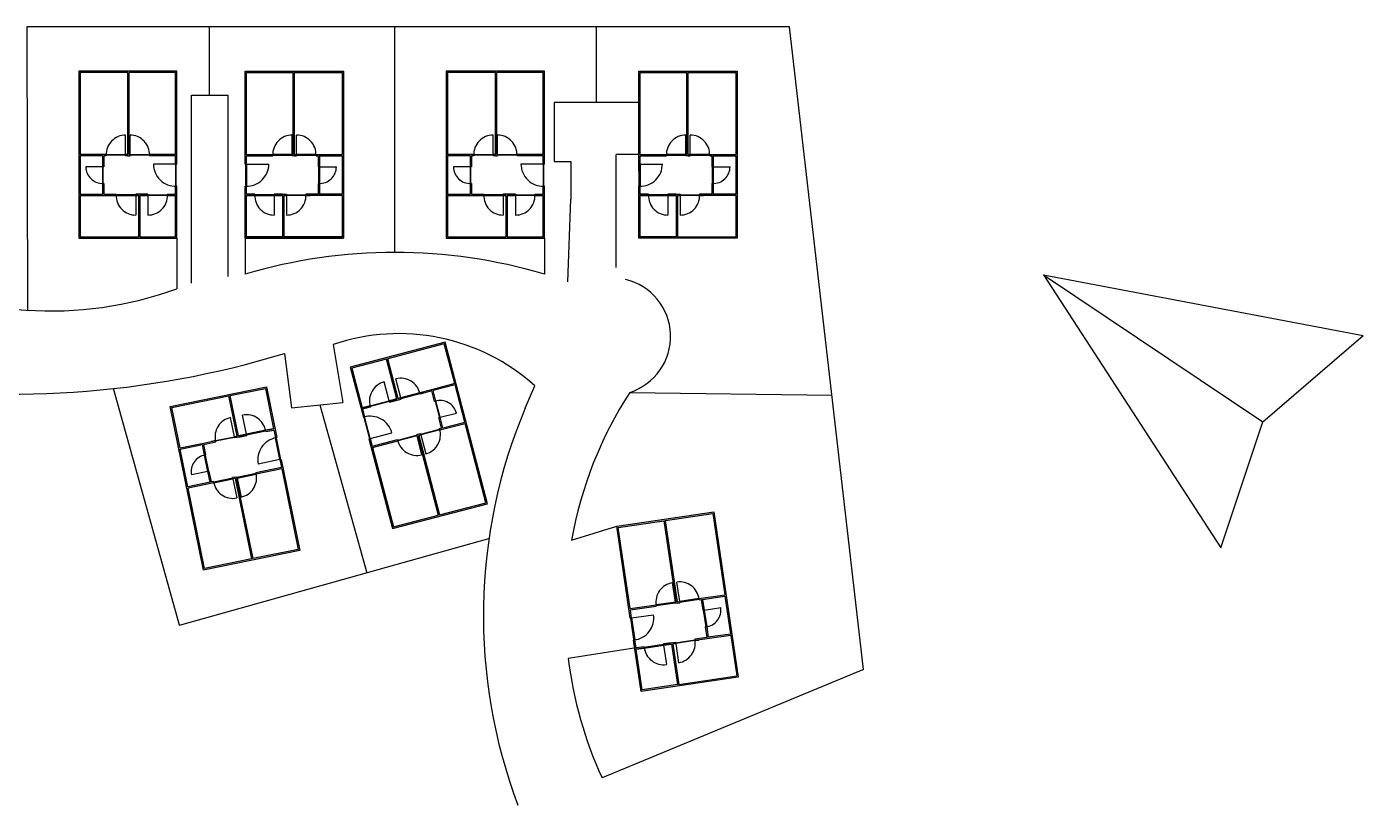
# Model space of a CAD drawing. Header units: millimetres. Extents: x 657551 to 852857, y 204462 to 268665.
# Drawn here: x 754030 to 852857, y 204462 to 262038 of the extents above; entities that cross this region are included whole.
import ezdxf

# ---------------------------------------------------------------- set-up
doc = ezdxf.new("R2010")
doc.units = ezdxf.units.MM
doc.layers.add('urbanizacion', color=7, linetype='Continuous')

msp = doc.modelspace()

# ---------------------------------------------------------------- hatches: boundary and pattern name
at = {"layer": 'urbanizacion'}
h = msp.add_hatch(dxfattribs=at)
h.set_pattern_fill('ANSI36', color=256, scale=10)
h.set_pattern_definition([(45, (566618.265, 350866.392), (16.8379802, 61.739261), [79.375, -15.875, 0, -15.875])])
h.paths.add_polyline_path([(757875, 258754), (765138, 258754), (765138, 251885), (765038, 251885), (765038, 252483), (763107, 252483), (763107, 252583), (765038, 252583), (765038, 258654), (761607, 258654), (761607, 252583), (761667, 252583), (761667, 252483), (761507, 252483), (761344, 252483), (761344, 252583), (761507, 252583), (761507, 258654), (757975, 258654), (757975, 252583), (759904, 252583), (759904, 252483), (759741, 252483), (759741, 251685), (759641, 251685), (759641, 252483), (757975, 252483), (757975, 249647), (759641, 249647), (759641, 250445), (759741, 250445), (759741, 249647), (760648, 249647), (760648, 249547), (760350, 249547), (759741, 249547), (757975, 249547), (757975, 246512), (762290, 246512), (762290, 249547), (762088, 249547), (762088, 249647), (762390, 249647), (762994, 249647), (762994, 249547), (762390, 249547), (762390, 246512), (765038, 246512), (765038, 249547), (764434, 249547), (764434, 249647), (765038, 249647), (765038, 250245), (765138, 250245), (765138, 246412), (757875, 246412)])
h = msp.add_hatch(dxfattribs=at)
h.set_pattern_fill('ANSI36', color=256, scale=10)
h.set_pattern_definition([(45, (586193.8, 350866.392), (16.83798, 61.739261), [79.375, -15.875, 0, -15.875])])
h.paths.add_polyline_path([(777451, 258754), (770188, 258754), (770188, 251885), (770288, 251885), (770288, 252483), (772219, 252483), (772219, 252583), (770288, 252583), (770288, 258654), (773719, 258654), (773719, 252583), (773659, 252583), (773659, 252483), (773819, 252483), (773982, 252483), (773982, 252583), (773819, 252583), (773819, 258654), (777351, 258654), (777351, 252583), (775422, 252583), (775422, 252483), (775585, 252483), (775585, 251685), (775685, 251685), (775685, 252483), (777351, 252483), (777351, 249647), (775685, 249647), (775685, 250445), (775585, 250445), (775585, 249647), (774679, 249647), (774679, 249547), (774976, 249547), (775585, 249547), (777351, 249547), (777351, 246512), (773036, 246512), (773036, 249547), (773239, 249547), (773239, 249647), (772936, 249647), (772332, 249647), (772332, 249547), (772936, 249547), (772936, 246512), (770288, 246512), (770288, 249547), (770892, 249547), (770892, 249647), (770288, 249647), (770288, 250245), (770188, 250245), (770188, 246412), (777451, 246412)])
h = msp.add_hatch(dxfattribs=at)
h.set_pattern_fill('ANSI36', color=256, scale=10)
h.set_pattern_definition([(45, (593793.8, 350866.392), (16.8379802, 61.739261), [79.375, -15.875, 0, -15.875])])
h.paths.add_polyline_path([(785051, 258754), (792314, 258754), (792314, 251885), (792214, 251885), (792214, 252483), (790282, 252483), (790282, 252583), (792214, 252583), (792214, 258654), (788782, 258654), (788782, 252583), (788842, 252583), (788842, 252483), (788682, 252483), (788520, 252483), (788520, 252583), (788682, 252583), (788682, 258654), (785151, 258654), (785151, 252583), (787080, 252583), (787080, 252483), (786917, 252483), (786917, 251685), (786817, 251685), (786817, 252483), (785151, 252483), (785151, 249647), (786817, 249647), (786817, 250445), (786917, 250445), (786917, 249647), (787823, 249647), (787823, 249547), (787525, 249547), (786917, 249547), (785151, 249547), (785151, 246512), (789465, 246512), (789465, 249547), (789263, 249547), (789263, 249647), (789565, 249647), (790170, 249647), (790170, 249547), (789565, 249547), (789565, 246512), (792214, 246512), (792214, 249547), (791610, 249547), (791610, 249647), (792214, 249647), (792214, 250245), (792314, 250245), (792314, 246412), (785051, 246412)])
h = msp.add_hatch(dxfattribs=at)
h.set_pattern_fill('ANSI36', color=256, scale=10)
h.set_pattern_definition([(45, (559018.265, 350866.392), (16.8379802, 61.739261), [79.375, -15.875, 0, -15.875])])
h.paths.add_polyline_path([(806559, 258754), (799296, 258754), (799296, 251885), (799396, 251885), (799396, 252483), (801327, 252483), (801327, 252583), (799396, 252583), (799396, 258654), (802827, 258654), (802827, 252583), (802767, 252583), (802767, 252533), (802767, 252483), (802927, 252483), (803090, 252483), (803090, 252583), (802927, 252583), (802927, 258654), (806459, 258654), (806459, 252583), (804530, 252583), (804530, 252533), (804530, 252483), (804693, 252483), (804693, 251685), (804793, 251685), (804793, 252483), (806459, 252483), (806459, 249647), (804793, 249647), (804793, 250445), (804743, 250445), (804693, 250445), (804693, 249647), (803786, 249647), (803786, 249547), (804084, 249547), (804693, 249547), (806459, 249547), (806459, 246512), (802144, 246512), (802144, 249547), (802346, 249547), (802346, 249597), (802346, 249647), (802044, 249647), (801440, 249647), (801440, 249547), (802044, 249547), (802044, 246512), (799396, 246512), (799396, 249547), (800000, 249547), (800000, 249597), (800000, 249647), (799396, 249647), (799396, 250245), (799346, 250245), (799296, 250245), (799296, 246412), (806559, 246412)])
h = msp.add_hatch(dxfattribs=at)
h.set_pattern_fill('ANSI36', color=256, scale=10, angle=-165.36839)
h.set_pattern_definition([(239.631606, (996418.41, 185946.347), (-0.6963935, -63.9903816), [79.375, -15.875, 0, -15.875])])
h.paths.add_polyline_path([(788096, 226760), (781068, 224925), (779333, 231571), (779430, 231596), (779581, 231018), (781450, 231506), (781475, 231409), (779606, 230921), (781140, 225047), (784460, 225914), (782927, 231788), (782868, 231773), (782843, 231869), (782998, 231910), (783156, 231951), (783181, 231854), (783023, 231813), (784557, 225939), (787974, 226831), (786440, 232705), (784574, 232218), (784549, 232315), (784707, 232356), (784505, 233128), (784602, 233153), (784803, 232381), (786415, 232802), (785699, 235545), (784087, 235125), (784289, 234353), (784192, 234328), (783990, 235099), (783113, 234870), (783088, 234967), (783376, 235042), (783965, 235196), (785674, 235642), (784907, 238579), (780732, 237489), (781499, 234552), (781695, 234603), (781720, 234507), (781428, 234430), (780843, 234278), (780818, 234374), (781402, 234527), (780636, 237464), (778073, 236795), (778840, 233858), (779424, 234011), (779450, 233914), (778865, 233761), (779016, 233183), (778919, 233158), (777951, 236866), (784978, 238701)])
h = msp.add_hatch(dxfattribs=at)
h.set_pattern_fill('ANSI36', color=256, scale=10, angle=-168.40983)
h.set_pattern_definition([(236.590169, (972970.21, 170048.973), (-4.0906244, -63.863297), [79.375, -15.875, 0, -15.875])])
h.paths.add_polyline_path([(767107, 221858), (774223, 223311), (772849, 230041), (772751, 230021), (772870, 229435), (770978, 229049), (770998, 228951), (772890, 229337), (774105, 223389), (770743, 222703), (769528, 228651), (769587, 228663), (769567, 228761), (769410, 228729), (769250, 228696), (769270, 228598), (769430, 228631), (770645, 222683), (767185, 221976), (765970, 227924), (767860, 228310), (767840, 228408), (767680, 228375), (767520, 229157), (767422, 229137), (767582, 228355), (765950, 228022), (765383, 230800), (767015, 231133), (767174, 230352), (767272, 230372), (767113, 231154), (768001, 231335), (767981, 231433), (767689, 231373), (767093, 231251), (765363, 230898), (764755, 233872), (768983, 234735), (769590, 231761), (769392, 231721), (769412, 231623), (769708, 231683), (770300, 231804), (770280, 231902), (769688, 231781), (769080, 234755), (771676, 235285), (772283, 232311), (771691, 232190), (771711, 232092), (772303, 232213), (772422, 231628), (772520, 231648), (771754, 235403), (764637, 233950)])
h = msp.add_hatch(dxfattribs=at)
h.set_pattern_fill('ANSI36', color=256, scale=10, angle=8.36696)
h.set_pattern_definition([(53.366965, (546534.976, 281263.054), (7.6749224, 63.532271), [79.375, -15.875, 0, -15.875])])
h.paths.add_polyline_path([(804844, 226151), (797658, 225094), (798658, 218299), (798757, 218313), (798670, 218905), (800581, 219186), (800566, 219285), (798655, 219003), (797772, 225010), (801167, 225509), (802050, 219503), (801991, 219494), (801998, 219445), (802006, 219395), (802164, 219418), (802325, 219442), (802310, 219541), (802149, 219517), (801266, 225524), (804760, 226037), (805643, 220031), (803735, 219751), (803742, 219701), (803750, 219652), (803911, 219675), (804027, 218886), (804126, 218901), (804010, 219690), (805658, 219932), (806070, 217127), (804422, 216885), (804306, 217674), (804257, 217667), (804207, 217659), (804323, 216870), (803427, 216738), (803441, 216639), (803736, 216683), (804338, 216771), (806085, 217028), (806527, 214025), (802258, 213397), (801816, 216400), (802016, 216430), (802009, 216479), (802002, 216529), (801703, 216485), (801105, 216397), (801120, 216298), (801717, 216386), (802159, 213383), (799539, 212997), (799097, 216000), (799695, 216088), (799688, 216138), (799680, 216187), (799082, 216099), (798995, 216691), (798946, 216683), (798897, 216676), (799454, 212884), (806640, 213941)])

# ---------------------------------------------------------------- linework, layer by layer
for p, q in [((761344, 252583), (761344, 254023)), ((761667, 252583), (761667, 254023)), ((773659, 252583), (773659, 254023)), ((773982, 252583), (773982, 254023)), ((788520, 252583), (788520, 254023)), ((788842, 252583), (788842, 254023)), ((802767, 252583), (802767, 254023)), ((803090, 252583), (803090, 254023)), ((759641, 251685), (758401, 251685)), ((765038, 251885), (763398, 251885)), ((770288, 251885), (771928, 251885)), ((775685, 251685), (776925, 251685)), ((786817, 251685), (785577, 251685)), ((792214, 251885), (790574, 251885)), ((799296, 251344), (799296, 246412)), ((799396, 251885), (801036, 251885)), ((804793, 251685), (806033, 251685)), ((762088, 249547), (762088, 248107)), ((762994, 249547), (762994, 248107)), ((772332, 249547), (772332, 248107)), ((773239, 249547), (773239, 248107)), ((789263, 249547), (789263, 248107)), ((790170, 249547), (790170, 248107)), ((801440, 249547), (801440, 248107)), ((802346, 249547), (802346, 248107)), ((757875, 246412), (765138, 246412)), ((770188, 246412), (777451, 246412)), ((780818, 234374), (780454, 235768)), ((781695, 234603), (781331, 235997)), ((770280, 231902), (769992, 233313)), ((784602, 233153), (785802, 233466)), ((769392, 231721), (769104, 233132)), ((779430, 231596), (781017, 232010)), ((782868, 231773), (783232, 230379)), ((783181, 231854), (783545, 230461)), ((772751, 230021), (771144, 229693)), ((767422, 229137), (766207, 228889)), ((769270, 228598), (769559, 227187)), ((769587, 228663), (769875, 227252)), ((794319, 224076), (797658, 225094)), ((801991, 219494), (801781, 220919)), ((802310, 219541), (802101, 220966)), ((798757, 218313), (800379, 218552)), ((804126, 218901), (805353, 219081)), ((798737, 217763), (799454, 212884)), ((799082, 216099), (794074, 215323)), ((801120, 216298), (801329, 214873)), ((802016, 216430), (802226, 215005))]:
    msp.add_line(p, q, dxfattribs=at)
for points in [[(810440, 262038), (754030, 262038)], [(754030, 262038), (754098, 241071)], [(767555, 256977), (767555, 262038)], [(781251, 245348), (781251, 262038)], [(796162, 256445), (796162, 262038)], [(815914, 214503), (810440, 262038)], [(765138, 251885), (765138, 258754), (757875, 258754), (757875, 246412), (765138, 246412), (765138, 250245)], [(761507, 258654), (757975, 258654), (757975, 252583)], [(761507, 252583), (761507, 258654)], [(765038, 252583), (765038, 258654), (761607, 258654)], [(761607, 252583), (761607, 258654)], [(770188, 251885), (770188, 258754), (777451, 258754), (777451, 246412), (770188, 246412), (770188, 250245)], [(770288, 252583), (770288, 258654), (773719, 258654)], [(773719, 252583), (773719, 258654)], [(773819, 258654), (777351, 258654), (777351, 252583)], [(773819, 252583), (773819, 258654)], [(792314, 251885), (792314, 258754), (785051, 258754), (785051, 246412), (792314, 246412), (792314, 250245)], [(788682, 258654), (785151, 258654), (785151, 252583)], [(788682, 252583), (788682, 258654)], [(792214, 252583), (792214, 258654), (788782, 258654)], [(788782, 252583), (788782, 258654)], [(799296, 251885), (799296, 258754), (806559, 258754), (806559, 246412), (799296, 246412), (799296, 250245)], [(799396, 252583), (799396, 258654), (802827, 258654)], [(802827, 252583), (802827, 258654)], [(802927, 258654), (806459, 258654), (806459, 252583)], [(802927, 252583), (802927, 258654)], [(766212, 243080), (766212, 256977), (768897, 256977)], [(768897, 256977), (768897, 243570)], [(799296, 251344), (799296, 256445), (793029, 256445), (793029, 252072), (794274, 252072), (794274, 249284)], [(759904, 252583), (757975, 252583)], [(759904, 252583), (757975, 252583)], [(757975, 252483), (757975, 249647)], [(759641, 252483), (757975, 252483)], [(757975, 252483), (757975, 249647)], [(759641, 252483), (759641, 251685)], [(759904, 252583), (759741, 252583)], [(759904, 252483), (759741, 252483)], [(759741, 252483), (759741, 251685)], [(759904, 252583), (759904, 252483)], [(761507, 252583), (761344, 252583)], [(761507, 252583), (761344, 252583)], [(761507, 252583), (761344, 252583)], [(761344, 252583), (761344, 252483)], [(761507, 252483), (761344, 252483)], [(761507, 252483), (761667, 252483)], [(761667, 252583), (761607, 252583)], [(761607, 252583), (761667, 252583)], [(761667, 252483), (761667, 252583)], [(765038, 252583), (763107, 252583)], [(763107, 252583), (763107, 252483)], [(765038, 252483), (763107, 252483)], [(765038, 251885), (765038, 252483)], [(770288, 252583), (772219, 252583)], [(770288, 251885), (770288, 252483)], [(770288, 252483), (772219, 252483)], [(772219, 252583), (772219, 252483)], [(773659, 252583), (773719, 252583)], [(773719, 252583), (773659, 252583)], [(773659, 252483), (773659, 252583)], [(773819, 252483), (773659, 252483)], [(773819, 252583), (773982, 252583)], [(773819, 252583), (773982, 252583)], [(773819, 252583), (773982, 252583)], [(773819, 252483), (773982, 252483)], [(773982, 252583), (773982, 252483)], [(775422, 252583), (777351, 252583)], [(775422, 252583), (777351, 252583)], [(775422, 252583), (775585, 252583)], [(775422, 252583), (775422, 252483)], [(775422, 252483), (775585, 252483)], [(775585, 252483), (775585, 251685)], [(775685, 252483), (777351, 252483)], [(775685, 252483), (775685, 251685)], [(777351, 252483), (777351, 249647)], [(777351, 252483), (777351, 249647)], [(787080, 252583), (785151, 252583)], [(787080, 252583), (785151, 252583)], [(785151, 252483), (785151, 249647)], [(786817, 252483), (785151, 252483)], [(785151, 252483), (785151, 249647)], [(786817, 252483), (786817, 251685)], [(787080, 252583), (786917, 252583)], [(787080, 252483), (786917, 252483)], [(786917, 252483), (786917, 251685)], [(787080, 252583), (787080, 252483)], [(788682, 252583), (788520, 252583)], [(788682, 252583), (788520, 252583)], [(788682, 252583), (788520, 252583)], [(788520, 252583), (788520, 252483)], [(788682, 252483), (788520, 252483)], [(788682, 252483), (788842, 252483)], [(788842, 252583), (788782, 252583)], [(788782, 252583), (788842, 252583)], [(788842, 252483), (788842, 252583)], [(792214, 252583), (790282, 252583)], [(790282, 252583), (790282, 252483)], [(792214, 252483), (790282, 252483)], [(792214, 251885), (792214, 252483)], [(799296, 252583), (797622, 252583)], [(797622, 251344), (797622, 252583)], [(799396, 252583), (801327, 252583)], [(799396, 251885), (799396, 252483)], [(799396, 252483), (801327, 252483)], [(801327, 252583), (801327, 252483)], [(802767, 252583), (802827, 252583)], [(802827, 252583), (802767, 252583)], [(802767, 252483), (802767, 252583)], [(802927, 252483), (802767, 252483)], [(802927, 252583), (803090, 252583)], [(802927, 252583), (803090, 252583)], [(802927, 252583), (803090, 252583)], [(802927, 252483), (803090, 252483)], [(803090, 252583), (803090, 252483)], [(804530, 252583), (806459, 252583)], [(804530, 252583), (806459, 252583)], [(804530, 252583), (804693, 252583)], [(804530, 252583), (804530, 252483)], [(804530, 252483), (804693, 252483)], [(804693, 252483), (804693, 251685)], [(804793, 252483), (806459, 252483)], [(804793, 252483), (804793, 251685)], [(806459, 252483), (806459, 249647)], [(806459, 252483), (806459, 249647)], [(759741, 251685), (759641, 251685)], [(765138, 251885), (765038, 251885)], [(770188, 251885), (770288, 251885)], [(775585, 251685), (775685, 251685)], [(786917, 251685), (786817, 251685)], [(792314, 251885), (792214, 251885)], [(797622, 244227), (797622, 251344)], [(799296, 251885), (799396, 251885)], [(804693, 251685), (804793, 251685)], [(759641, 250445), (759641, 249647)], [(759741, 250445), (759641, 250445)], [(759741, 250445), (759741, 249647)], [(765038, 249647), (765038, 250245)], [(765138, 250245), (765038, 250245)], [(770188, 250245), (770288, 250245)], [(770288, 249647), (770288, 250245)], [(775585, 250445), (775585, 249647)], [(775585, 250445), (775685, 250445)], [(775685, 250445), (775685, 249647)], [(786817, 250445), (786817, 249647)], [(786917, 250445), (786817, 250445)], [(786917, 250445), (786917, 249647)], [(792214, 249647), (792214, 250245)], [(792314, 250245), (792214, 250245)], [(799296, 250245), (799396, 250245)], [(799396, 249647), (799396, 250245)], [(804693, 250445), (804693, 249647)], [(804693, 250445), (804793, 250445)], [(804793, 250445), (804793, 249647)], [(757975, 249647), (759641, 249647)], [(757975, 249547), (757975, 246512), (762290, 246512)], [(757975, 249547), (757975, 246512)], [(757975, 249547), (759741, 249547)], [(759741, 249647), (760648, 249647)], [(759741, 249547), (760648, 249547)], [(759741, 249547), (760648, 249547)], [(760648, 249547), (760350, 249547)], [(760648, 249647), (760648, 249547)], [(762390, 249647), (762088, 249647)], [(762088, 249647), (762088, 249547)], [(762088, 249547), (762290, 249547)], [(762088, 249547), (762290, 249547)], [(762290, 249547), (762088, 249547)], [(762994, 249647), (762290, 249647)], [(762290, 249547), (762290, 246512)], [(762390, 249647), (762994, 249647)], [(762390, 246512), (765038, 246512), (765038, 249547)], [(762390, 249547), (762994, 249547)], [(762390, 249547), (762994, 249547)], [(762994, 249547), (762390, 249547), (762390, 246512)], [(762390, 249547), (762994, 249547)], [(762994, 249647), (762994, 249547)], [(764434, 249647), (765038, 249647)], [(764434, 249647), (764434, 249547)], [(764434, 249547), (765038, 249547)], [(764434, 249547), (765038, 249547)], [(765038, 249547), (764434, 249547)], [(764434, 249547), (765038, 249547)], [(770892, 249647), (770288, 249647)], [(772936, 246512), (770288, 246512), (770288, 249547)], [(770892, 249547), (770288, 249547)], [(770892, 249547), (770288, 249547)], [(770288, 249547), (770892, 249547)], [(770892, 249547), (770288, 249547)], [(770892, 249647), (770892, 249547)], [(772332, 249647), (773036, 249647)], [(772936, 249647), (772332, 249647)], [(772332, 249647), (772332, 249547)], [(772936, 249547), (772332, 249547)], [(772936, 249547), (772332, 249547)], [(772332, 249547), (772936, 249547), (772936, 246512)], [(772936, 249547), (772332, 249547)], [(772936, 249647), (773239, 249647)], [(777351, 249547), (777351, 246512), (773036, 246512)], [(773239, 249547), (773036, 249547)], [(773239, 249547), (773036, 249547)], [(773036, 249547), (773036, 246512)], [(773036, 249547), (773239, 249547)], [(773239, 249647), (773239, 249547)], [(775585, 249647), (774679, 249647)], [(774679, 249647), (774679, 249547)], [(775585, 249547), (774679, 249547)], [(775585, 249547), (774679, 249547)], [(774679, 249547), (774976, 249547)], [(777351, 249547), (775585, 249547)], [(777351, 249647), (775685, 249647)], [(777351, 249547), (777351, 246512)], [(785151, 249647), (786817, 249647)], [(785151, 249547), (785151, 246512), (789465, 246512)], [(785151, 249547), (785151, 246512)], [(785151, 249547), (786917, 249547)], [(786917, 249647), (787823, 249647)], [(786917, 249547), (787823, 249547)], [(786917, 249547), (787823, 249547)], [(787823, 249547), (787525, 249547)], [(787823, 249647), (787823, 249547)], [(789565, 249647), (789263, 249647)], [(789263, 249647), (789263, 249547)], [(789263, 249547), (789465, 249547)], [(789263, 249547), (789465, 249547)], [(789465, 249547), (789263, 249547)], [(790170, 249647), (789465, 249647)], [(789465, 249547), (789465, 246512)], [(789565, 249647), (790170, 249647)], [(789565, 246512), (792214, 246512), (792214, 249547)], [(789565, 249547), (790170, 249547)], [(789565, 249547), (790170, 249547)], [(790170, 249547), (789565, 249547), (789565, 246512)], [(789565, 249547), (790170, 249547)], [(790170, 249647), (790170, 249547)], [(791610, 249647), (792214, 249647)], [(791610, 249647), (791610, 249547)], [(791610, 249547), (792214, 249547)], [(791610, 249547), (792214, 249547)], [(792214, 249547), (791610, 249547)], [(791610, 249547), (792214, 249547)], [(794050, 243178), (794274, 249284)], [(800000, 249647), (799396, 249647)], [(802044, 246512), (799396, 246512), (799396, 249547)], [(800000, 249547), (799396, 249547)], [(800000, 249547), (799396, 249547)], [(799396, 249547), (800000, 249547)], [(800000, 249547), (799396, 249547)], [(800000, 249647), (800000, 249547)], [(801440, 249647), (802144, 249647)], [(802044, 249647), (801440, 249647)], [(801440, 249647), (801440, 249547)], [(802044, 249547), (801440, 249547)], [(802044, 249547), (801440, 249547)], [(801440, 249547), (802044, 249547), (802044, 246512)], [(802044, 249547), (801440, 249547)], [(802044, 249647), (802346, 249647)], [(802346, 249547), (802144, 249547)], [(802346, 249547), (802144, 249547)], [(802144, 249547), (802144, 246512)], [(802144, 249547), (802346, 249547)], [(802346, 249647), (802346, 249547)], [(804693, 249647), (803786, 249647)], [(803786, 249647), (803786, 249547)], [(804693, 249547), (803786, 249547)], [(804693, 249547), (803786, 249547)], [(803786, 249547), (804084, 249547)], [(806459, 249547), (804693, 249547)], [(806459, 249647), (804793, 249647)], [(806459, 249547), (806459, 246512)], [(765138, 246412), (765138, 242664)], [(770188, 246412), (770188, 243739)], [(792314, 246412), (792314, 243739)], [(802144, 246512), (806459, 246512)], [(829207, 243689), (842324, 223506)], [(829207, 243689), (845422, 232809)], [(829207, 243689), (852857, 239203)], [(842324, 223506), (845422, 232809), (852857, 239203)], [(776698, 238527), (777401, 234243)], [(779333, 231571), (781068, 224925), (788096, 226760), (784978, 238701), (777951, 236866), (778919, 233158)], [(785674, 235642), (784907, 238579), (780732, 237489)], [(785674, 235642), (784907, 238579)], [(773092, 237874), (773618, 233852)], [(780636, 237464), (778073, 236795), (778840, 233858)], [(780818, 234374), (781402, 234527), (780636, 237464)], [(781499, 234552), (780732, 237489)], [(765337, 217793), (760450, 235279)], [(772849, 230041), (774223, 223311), (767107, 221858), (764637, 233950), (771754, 235403), (772520, 231648)], [(769080, 234755), (771676, 235285), (772283, 232311)], [(785674, 235642), (783965, 235196)], [(785699, 235545), (784087, 235125)], [(786415, 232802), (785699, 235545)], [(786415, 232802), (785699, 235545)], [(790886, 233832), (791590, 235491)], [(765363, 230898), (764755, 233872), (768983, 234735)], [(769590, 231761), (768983, 234735)], [(770280, 231902), (769688, 231781), (769080, 234755)], [(773618, 233852), (777401, 234243)], [(781402, 234527), (780818, 234374)], [(781402, 234527), (780818, 234374)], [(781402, 234527), (780818, 234374)], [(780843, 234278), (780818, 234374)], [(780843, 234278), (781524, 234456)], [(781428, 234430), (780843, 234278)], [(781428, 234430), (781720, 234507)], [(781695, 234603), (781499, 234552)], [(781695, 234603), (781499, 234552)], [(781499, 234552), (781695, 234603)], [(781720, 234507), (781695, 234603)], [(783965, 235196), (783088, 234967)], [(783965, 235196), (783088, 234967)], [(783088, 234967), (783376, 235042)], [(783113, 234870), (783088, 234967)], [(783990, 235099), (783113, 234870)], [(784192, 234328), (783990, 235099)], [(784289, 234353), (784087, 235125)], [(784192, 234328), (784289, 234353)], [(798618, 234997), (813579, 234779)], [(765363, 230898), (764755, 233872)], [(775707, 234068), (779174, 221661)], [(779424, 234011), (778840, 233858)], [(779424, 234011), (778840, 233858)], [(778840, 233858), (779424, 234011)], [(779424, 234011), (778840, 233858)], [(779450, 233914), (778865, 233761)], [(778865, 233761), (779016, 233183)], [(779450, 233914), (779424, 234011)], [(771691, 232190), (772283, 232311)], [(771691, 232190), (772283, 232311)], [(772283, 232311), (771691, 232190)], [(771691, 232190), (772283, 232311)], [(778919, 233158), (779016, 233183)], [(784505, 233128), (784602, 233153)], [(784707, 232356), (784505, 233128)], [(784549, 232315), (784707, 232356)], [(784574, 232218), (784549, 232315)], [(784557, 225939), (787974, 226831), (786440, 232705)], [(784574, 232218), (786440, 232705)], [(784574, 232218), (786440, 232705)], [(784574, 232218), (784732, 232259)], [(784803, 232381), (784602, 233153)], [(784803, 232381), (786415, 232802)], [(767093, 231251), (767981, 231433)], [(767093, 231251), (767981, 231433)], [(767113, 231154), (768001, 231335)], [(767981, 231433), (767689, 231373)], [(768001, 231335), (767981, 231433)], [(769392, 231721), (769590, 231761)], [(769392, 231721), (769590, 231761)], [(769590, 231761), (769392, 231721)], [(769412, 231623), (769392, 231721)], [(769708, 231683), (769412, 231623)], [(770300, 231804), (769610, 231663)], [(769688, 231781), (770280, 231902)], [(769688, 231781), (770280, 231902)], [(769688, 231781), (770280, 231902)], [(769708, 231683), (770300, 231804)], [(770300, 231804), (770280, 231902)], [(771711, 232092), (771691, 232190)], [(771711, 232092), (772303, 232213)], [(772303, 232213), (772422, 231628)], [(772520, 231648), (772422, 231628)], [(779333, 231571), (779430, 231596)], [(779430, 231596), (779581, 231018)], [(779581, 231018), (781450, 231506)], [(779606, 230921), (781475, 231409)], [(781475, 231409), (781450, 231506)], [(782998, 231910), (782843, 231869)], [(782843, 231869), (782868, 231773)], [(782868, 231773), (782927, 231788)], [(782927, 231788), (782868, 231773)], [(782927, 231788), (784460, 225914)], [(782998, 231910), (783156, 231951)], [(783023, 231813), (783181, 231854)], [(783023, 231813), (783181, 231854)], [(783023, 231813), (783181, 231854)], [(783023, 231813), (784557, 225939)], [(783181, 231854), (783156, 231951)], [(765363, 230898), (767093, 231251)], [(765383, 230800), (767015, 231133)], [(765950, 228022), (765383, 230800)], [(765950, 228022), (765383, 230800)], [(767174, 230352), (767015, 231133)], [(767272, 230372), (767113, 231154)], [(767272, 230372), (767174, 230352)], [(779606, 230921), (781140, 225047), (784460, 225914)], [(772890, 229337), (774105, 223389), (770743, 222703)], [(772870, 229435), (770978, 229049)], [(772890, 229337), (770998, 228951)], [(772849, 230041), (772751, 230021)], [(772751, 230021), (772870, 229435)], [(767582, 228355), (765950, 228022)], [(767860, 228310), (765970, 227924)], [(767860, 228310), (765970, 227924)], [(767520, 229157), (767422, 229137)], [(767582, 228355), (767422, 229137)], [(767680, 228375), (767520, 229157)], [(767840, 228408), (767680, 228375)], [(767860, 228310), (767700, 228277)], [(767860, 228310), (767840, 228408)], [(769410, 228729), (769250, 228696)], [(769270, 228598), (769250, 228696)], [(769430, 228631), (769270, 228598)], [(769430, 228631), (769270, 228598)], [(769430, 228631), (769270, 228598)], [(769410, 228729), (769567, 228761)], [(769430, 228631), (770645, 222683)], [(769587, 228663), (769528, 228651)], [(769528, 228651), (769587, 228663)], [(769528, 228651), (770743, 222703)], [(769567, 228761), (769587, 228663)], [(770998, 228951), (770978, 229049)], [(770645, 222683), (767185, 221976), (765970, 227924)], [(798658, 218299), (797658, 225094), (804844, 226151), (806640, 213941), (799454, 212884), (798897, 216676)], [(798655, 219003), (797772, 225010), (801167, 225509)], [(802050, 219503), (801167, 225509)], [(801266, 225524), (804760, 226037), (805643, 220031)], [(802149, 219517), (801266, 225524)], [(765337, 217793), (788210, 224186)], [(801991, 219494), (802050, 219503)], [(802050, 219503), (801991, 219494)], [(802006, 219395), (801991, 219494)], [(802164, 219418), (802006, 219395)], [(802149, 219517), (802310, 219541)], [(802149, 219517), (802310, 219541)], [(802149, 219517), (802310, 219541)], [(802164, 219418), (802325, 219442)], [(802310, 219541), (802325, 219442)], [(803735, 219751), (805643, 220031)], [(803735, 219751), (805643, 220031)], [(803735, 219751), (803896, 219774)], [(803735, 219751), (803750, 219652)], [(803750, 219652), (803911, 219675)], [(803911, 219675), (804027, 218886)], [(804010, 219690), (805658, 219932)], [(804010, 219690), (804126, 218901)], [(805658, 219932), (806070, 217127)], [(805658, 219932), (806070, 217127)], [(798655, 219003), (800566, 219285)], [(798670, 218905), (800581, 219186)], [(798757, 218313), (798670, 218905)], [(800566, 219285), (800581, 219186)], [(804027, 218886), (804126, 218901)], [(798658, 218299), (798757, 218313)], [(804207, 217659), (804306, 217674)], [(804207, 217659), (804323, 216870)], [(804306, 217674), (804422, 216885)], [(798897, 216676), (798995, 216691)], [(799082, 216099), (798995, 216691)], [(801105, 216397), (801802, 216499)], [(801703, 216485), (801105, 216397)], [(801703, 216485), (802002, 216529)], [(802002, 216529), (802016, 216430)], [(804323, 216870), (803427, 216738)], [(803427, 216738), (803441, 216639)], [(804338, 216771), (803441, 216639)], [(804338, 216771), (803441, 216639)], [(803441, 216639), (803736, 216683)], [(806085, 217028), (804338, 216771)], [(806070, 217127), (804422, 216885)], [(806085, 217028), (806527, 214025)], [(799680, 216187), (799082, 216099)], [(799695, 216088), (799097, 216000)], [(799695, 216088), (799097, 216000)], [(799097, 216000), (799695, 216088)], [(799695, 216088), (799097, 216000)], [(802159, 213383), (799539, 212997), (799097, 216000)], [(799680, 216187), (799695, 216088)], [(801105, 216397), (801120, 216298)], [(801717, 216386), (801120, 216298)], [(801717, 216386), (801120, 216298)], [(801120, 216298), (801717, 216386), (802159, 213383)], [(801717, 216386), (801120, 216298)], [(802016, 216430), (801816, 216400)], [(802016, 216430), (801816, 216400)], [(801816, 216400), (802016, 216430)], [(801816, 216400), (802258, 213397)], [(815914, 214503), (796574, 206483)], [(802258, 213397), (806527, 214025)]]:
    msp.add_lwpolyline(points, dxfattribs=at)
for points in [[(761344, 252533), (759904, 252533), (759904, 252583), (761344, 252583)], [(763107, 252533), (761667, 252533), (761667, 252583), (763107, 252583)], [(772219, 252533), (773659, 252533), (773659, 252583), (772219, 252583)], [(773982, 252533), (775422, 252533), (775422, 252583), (773982, 252583)], [(788520, 252533), (787080, 252533), (787080, 252583), (788520, 252583)], [(790282, 252533), (788842, 252533), (788842, 252583), (790282, 252583)], [(801327, 252533), (802767, 252533), (802767, 252583), (801327, 252583)], [(803090, 252533), (804530, 252533), (804530, 252583), (803090, 252583)], [(759691, 251685), (759641, 251685), (759641, 250445), (759691, 250445)], [(765088, 251885), (765038, 251885), (765038, 250245), (765088, 250245)], [(770238, 251885), (770288, 251885), (770288, 250245), (770238, 250245)], [(775635, 251685), (775685, 251685), (775685, 250445), (775635, 250445)], [(786867, 251685), (786817, 251685), (786817, 250445), (786867, 250445)], [(792264, 251885), (792214, 251885), (792214, 250245), (792264, 250245)], [(799346, 251885), (799396, 251885), (799396, 250245), (799346, 250245)], [(804743, 251685), (804793, 251685), (804793, 250445), (804743, 250445)], [(762088, 249597), (760648, 249597), (760648, 249547), (762088, 249547)], [(762994, 249597), (764434, 249597), (764434, 249547), (762994, 249547)], [(772332, 249597), (770892, 249597), (770892, 249547), (772332, 249547)], [(773239, 249597), (774679, 249597), (774679, 249547), (773239, 249547)], [(789263, 249597), (787823, 249597), (787823, 249547), (789263, 249547)], [(790170, 249597), (791610, 249597), (791610, 249547), (790170, 249547)], [(801440, 249597), (800000, 249597), (800000, 249547), (801440, 249547)], [(802346, 249597), (803786, 249597), (803786, 249547), (802346, 249547)], [(780830, 234326), (779437, 233962), (779424, 234011), (780818, 234374)], [(781707, 234555), (783101, 234919), (783088, 234967), (781695, 234603)], [(784553, 233140), (784602, 233153), (784289, 234353), (784240, 234340)], [(779382, 231583), (779430, 231596), (779016, 233183), (778967, 233170)], [(783168, 231903), (784562, 232266), (784574, 232218), (783181, 231854)], [(769402, 231672), (767991, 231384), (767981, 231433), (769392, 231721)], [(770290, 231853), (771701, 232141), (771691, 232190), (770280, 231902)], [(772800, 230031), (772751, 230021), (772422, 231628), (772471, 231638)], [(781463, 231457), (782856, 231821), (782868, 231773), (781475, 231409)], [(767471, 229147), (767422, 229137), (767174, 230352), (767223, 230362)], [(769260, 228647), (767850, 228359), (767860, 228310), (769270, 228598)], [(770988, 229000), (769577, 228712), (769587, 228663), (770998, 228951)], [(800574, 219235), (801998, 219445), (801991, 219494), (800566, 219285)], [(802318, 219492), (803742, 219701), (803735, 219751), (802310, 219541)], [(804076, 218893), (804126, 218901), (804306, 217674), (804257, 217667)], [(798707, 218306), (798757, 218313), (798995, 216691), (798946, 216683)], [(802009, 216479), (803434, 216689), (803441, 216639), (802016, 216430)], [(801112, 216347), (799688, 216138), (799695, 216088), (801120, 216298)]]:
    msp.add_lwpolyline(points, close=True, dxfattribs=at)
for centre, radius, start, end in [((761344, 252583), 1440, 90, 181.98984), ((761667, 252583), 1440, 358.01016, 90), ((773659, 252583), 1440, 90, 181.98984), ((773982, 252583), 1440, 358.01016, 90), ((788520, 252583), 1440, 90, 181.98984), ((788842, 252583), 1440, 358.01016, 90), ((802767, 252583), 1440, 90, 181.98984), ((803090, 252583), 1440, 358.01016, 90), ((759641, 251685), 1240, 180, 272.31094), ((765038, 251885), 1640, 180, 271.74709), ((770288, 251885), 1640, 268.25291, 0), ((775685, 251685), 1240, 267.68906, 0), ((786817, 251685), 1240, 180, 272.31094), ((792214, 251885), 1640, 180, 271.74709), ((799396, 251885), 1640, 268.25291, 0), ((804793, 251685), 1240, 267.68906, 0), ((762088, 249547), 1440, 178.01016, 270), ((762994, 249547), 1440, 270, 1.98984), ((772332, 249547), 1440, 178.01016, 270), ((773239, 249547), 1440, 270, 1.98984), ((789263, 249547), 1440, 178.01016, 270), ((790170, 249547), 1440, 270, 1.98984), ((801440, 249547), 1440, 178.01016, 270), ((802346, 249547), 1440, 270, 1.98984), ((781251, 206508), 38840, 73.45084, 106.54916), ((755789, 268398), 27380, 242.4184, 289.96599), ((797299, 239131), 4339, 287.6913, 76.55583), ((781566, 224360), 14980, 47.99601, 108.96397), ((752925, 304012), 69144, 260.61051, 286.95819), ((780818, 234374), 1440, 104.63161, 196.62144), ((781695, 234603), 1440, 12.64177, 104.63161), ((784602, 233153), 1240, 14.63161, 106.94255), ((823537, 218880), 29676, 147.10684, 169.91724), ((770280, 231902), 1440, 9.55135, 101.54119), ((779430, 231596), 1640, 14.63161, 106.3787), ((827497, 218480), 39700, 157.2503, 200.6772), ((769392, 231721), 1440, 101.54119, 193.53103), ((783181, 231854), 1440, 284.63161, 16.62144), ((772751, 230021), 1640, 99.7941, 191.54119), ((782868, 231773), 1440, 192.64177, 284.63161), ((767422, 229137), 1240, 99.23025, 191.54119), ((769270, 228598), 1440, 189.55135, 281.54119), ((769587, 228663), 1440, 281.54119, 13.53103), ((801991, 219494), 1440, 98.36696, 190.3568), ((802310, 219541), 1440, 6.37713, 98.36696), ((798757, 218313), 1640, 276.61987, 8.36696), ((804126, 218901), 1240, 276.05602, 8.36696), ((802016, 216430), 1440, 278.36696, 10.3568), ((801120, 216298), 1440, 186.37713, 278.36696), ((823537, 218880), 29676, 186.88387, 204.69168)]:
    msp.add_arc(centre, radius, start, end, dxfattribs=at)

doc.saveas('drawing.dxf')
